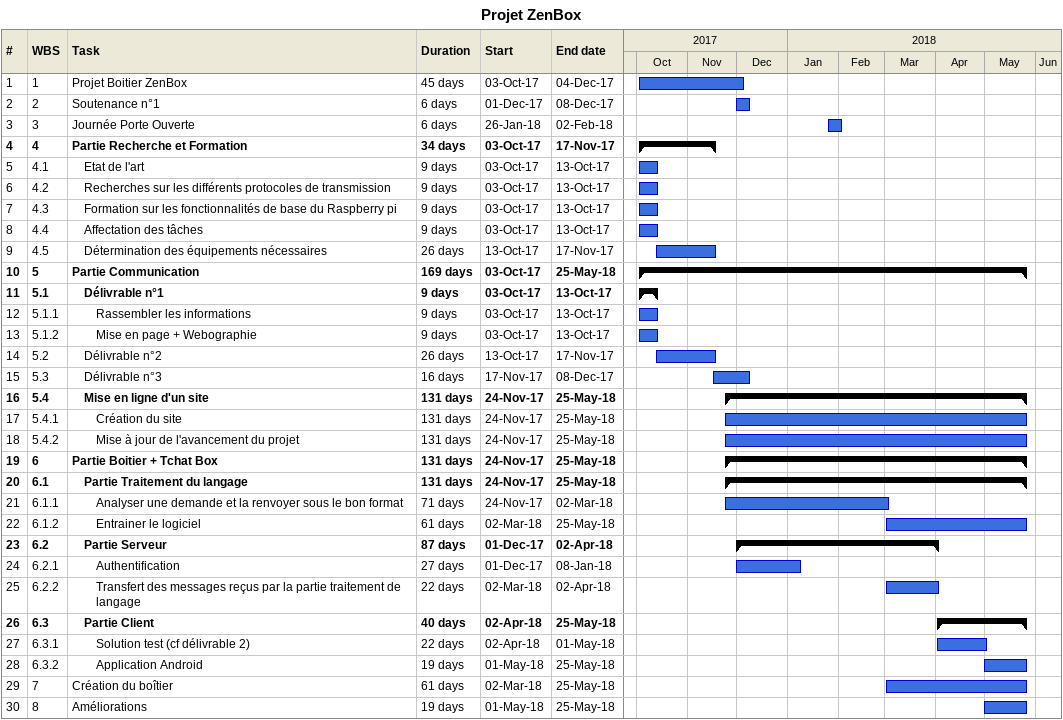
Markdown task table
Projet ZenBox

| ID | WBS | Task | Duration | Start | Finish |
|---|---|---|---|---|---|
| 1 | 1 | Projet Boitier ZenBox | 45d | 2017-10-03 | 2017-12-04 |
| 2 | 2 | Soutenance n°1 | 6d | 2017-12-01 | 2017-12-08 |
| 3 | 3 | Journée Porte Ouverte | 6d | 2018-01-26 | 2018-02-02 |
| 4 | 4 | **Partie Recherche et Formation** | 34d | 2017-10-03 | 2017-11-17 |
| 5 | 4.1 | Etat de l'art | 9d | 2017-10-03 | 2017-10-13 |
| 6 | 4.2 | Recherches sur les différents protocoles de transmission | 9d | 2017-10-03 | 2017-10-13 |
| 7 | 4.3 | Formation sur les fonctionnalités de base du Raspberry pi | 9d | 2017-10-03 | 2017-10-13 |
| 8 | 4.4 | Affectation des tâches | 9d | 2017-10-03 | 2017-10-13 |
| 9 | 4.5 | Détermination des équipements nécessaires | 26d | 2017-10-13 | 2017-11-17 |
| 10 | 5 | **Partie Communication** | 169d | 2017-10-03 | 2018-05-25 |
| 11 | 5.1 | **Délivrable n°1** | 9d | 2017-10-03 | 2017-10-13 |
| 12 | 5.1.1 | Rassembler les informations | 9d | 2017-10-03 | 2017-10-13 |
| 13 | 5.1.2 | Mise en page + Webographie | 9d | 2017-10-03 | 2017-10-13 |
| 14 | 5.2 | Délivrable n°2 | 26d | 2017-10-13 | 2017-11-17 |
| 15 | 5.3 | Délivrable n°3 | 16d | 2017-11-17 | 2017-12-08 |
| 16 | 5.4 | **Mise en ligne d'un site** | 131d | 2017-11-24 | 2018-05-25 |
| 17 | 5.4.1 | Création du site | 131d | 2017-11-24 | 2018-05-25 |
| 18 | 5.4.2 | Mise à jour de l'avancement du projet | 131d | 2017-11-24 | 2018-05-25 |
| 19 | 6 | **Partie Boitier + Tchat Box** | 131d | 2017-11-24 | 2018-05-25 |
| 20 | 6.1 | **Partie Traitement du langage** | 131d | 2017-11-24 | 2018-05-25 |
| 21 | 6.1.1 | Analyser une demande et la renvoyer sous le bon format | 71d | 2017-11-24 | 2018-03-02 |
| 22 | 6.1.2 | Entrainer le logiciel | 61d | 2018-03-02 | 2018-05-25 |
| 23 | 6.2 | **Partie Serveur** | 87d | 2017-12-01 | 2018-04-02 |
| 24 | 6.2.1 | Authentification | 27d | 2017-12-01 | 2018-01-08 |
| 25 | 6.2.2 | Transfert des messages reçus par la partie traitement de langage | 22d | 2018-03-02 | 2018-04-02 |
| 26 | 6.3 | **Partie Client** | 40d | 2018-04-02 | 2018-05-25 |
| 27 | 6.3.1 | Solution test (cf délivrable 2) | 22d | 2018-04-02 | 2018-05-01 |
| 28 | 6.3.2 | Application Android | 19d | 2018-05-01 | 2018-05-25 |
| 29 | 7 | Création du boîtier | 61d | 2018-03-02 | 2018-05-25 |
| 30 | 8 | Améliorations | 19d | 2018-05-01 | 2018-05-25 |
